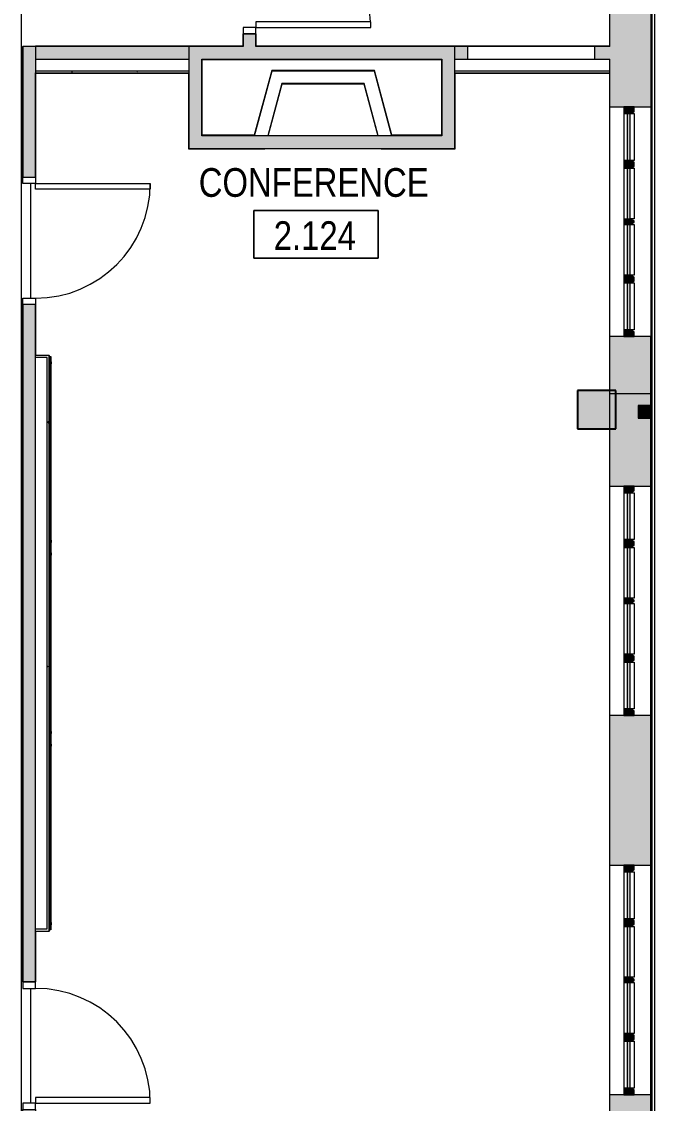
# Model space of a CAD drawing. Header units: inches. Extents: x -3803 to -1421, y -3454 to -210.
# Drawn here: x -3049.8 to -2851.3, y -1634.4 to -1294.8 of the extents above; entities that cross this region are included whole.
import ezdxf

# ---------------------------------------------------------------- set-up
doc = ezdxf.new("R2010")
doc.units = ezdxf.units.IN
doc.header["$MEASUREMENT"] = 0
doc.linetypes.add('Hidden Equipment- BSALS', pattern=[0.0625, 0.03125, -0.03125])
for name, color, linetype, lineweight in [('A-AREA-IDEN', 2, 'Continuous', 9), ('A-DOOR', 31, 'Continuous', 13), ('A-DOOR-FRAM', 31, 'Continuous', 35), ('A-FLOR', 192, 'Continuous', 13), ('A-GENM', 13, 'Continuous', 9), ('A-GLAZ-CURT', 52, 'Continuous', 13), ('A-GLAZ-CWMG', 51, 'Continuous', 13), ('A-WALL', 113, 'Continuous', 13), ('A-WALL-PATT', 111, 'Continuous', 13), ('I-WALL', 2, 'Continuous', 13), ('Q-SPCQ', 91, 'Continuous', 13), ('S-COLS', 52, 'Continuous', 13)]:
    doc.layers.add(name, color=color, linetype=linetype, lineweight=lineweight)
doc.styles.add('Arial Narrow', font='ARIALN.TTF', dxfattribs={"height": 9})
pattern_1 = [(0, (0, 0), (30.72, 7.68), [1.267, -21.773, 1.267, -21.773, -122.88]), (0, (0, 0), (30.72, 7.68), [-46.08, 1.267, -44.813, 1.267, -21.773, -53.76]), (0, (0, 0), (30.72, 7.68), [-115.2, 1.267, -14.093, 1.267, -37.133]), (120, (11.52, 3.84), (-22.011075, 22.7643), [1.267, -21.773, 1.267, -21.773, -122.88]), (120, (11.52, 3.84), (-22.011075, 22.7643), [-46.08, 1.267, -44.813, 1.267, -21.773, -53.76]), (120, (11.52, 3.84), (-22.011075, 22.7643), [-115.2, 1.267, -14.093, 1.267, -37.133]), (240, (15.36, 19.2), (-8.708925, -30.4443), [1.267, -21.773, 1.267, -21.773, -122.88]), (240, (15.36, 19.2), (-8.708925, -30.4443), [-46.08, 1.267, -44.813, 1.267, -21.773, -53.76]), (240, (15.36, 19.2), (-8.708925, -30.4443), [-115.2, 1.267, -14.093, 1.267, -37.133])]

# ---------------------------------------------------------------- blocks, each defined once
blk = doc.blocks.new('15830016-STRUCT_MARTINEZ-MOORE_CENTRAL_v2018_rvt-1-DIMENSION PLAN - LEVEL 2 _579_ - 2__ - CAD')
at = {"layer": 'S-COLS', "lineweight": 5}
blk.add_hatch(color=50, dxfattribs=at).paths.add_polyline_path([(-2863.4, -1422.64), (-2863.4, -1410.64), (-2875.4, -1410.64), (-2875.4, -1422.64), (-2865.07, -1422.64)], flags=0)
at = {"layer": 'S-COLS', "color": 253, "lineweight": 25}
for p, q in [((-2863.4, -1410.64), (-2875.4, -1410.64)), ((-2875.4, -1410.64), (-2875.4, -1422.64)), ((-2863.4, -1422.64), (-2863.4, -1410.64)), ((-2875.4, -1422.64), (-2863.4, -1422.64))]:
    blk.add_line(p, q, dxfattribs=at)
blk = doc.blocks.new('Basic Wall _ Generic - 4_ - ___-3571730-DIMENSION PLAN - LEVEL 2 _579_ - 2__ - CAD')
at = {"layer": 'A-WALL', "lineweight": 20}
for p, q in [((-3045.4, -1302.64), (-3045.4, -1302.52)), ((-2997.29, -1302.52), (-3045.4, -1302.52)), ((-2997.29, -1302.52), (-2997.29, -1302.64))]:
    blk.add_line(p, q, dxfattribs=at)
blk = doc.blocks.new('Basic Wall _ Generic - 4_ - ___-3572134-DIMENSION PLAN - LEVEL 2 _579_ - 2__ - CAD')
at = {"layer": 'A-WALL', "lineweight": 20}
for p, q in [((-3049.52, -1302.64), (-3049.4, -1302.64)), ((-3049.52, -1302.64), (-3049.52, -1343.64)), ((-3049.4, -1343.64), (-3049.52, -1343.64)), ((-3049.52, -1383.64), (-3049.4, -1383.64)), ((-3049.52, -1383.64), (-3049.52, -1422.64)), ((-3049.4, -1422.64), (-3049.52, -1422.64))]:
    blk.add_line(p, q, dxfattribs=at)
blk = doc.blocks.new('Basic Wall _ Generic - 4_ - ___-3571740-DIMENSION PLAN - LEVEL 2 _579_ - 2__ - CAD')
at = {"layer": 'A-WALL', "lineweight": 20}
for p, q in [((-3045.27, -1343.64), (-3045.27, -1310.89)), ((-3045.27, -1343.64), (-3045.4, -1343.64)), ((-3045.4, -1383.64), (-3045.27, -1383.64)), ((-3045.27, -1399.64), (-3045.27, -1383.64))]:
    blk.add_line(p, q, dxfattribs=at)
blk = doc.blocks.new('Basic Wall _ Generic - 4_ - ___-3572136-DIMENSION PLAN - LEVEL 2 _579_ - 2__ - CAD')
at = {"layer": 'A-WALL', "lineweight": 20}
blk.add_line((-2918.02, -1306.77), (-2918.02, -1330.52), dxfattribs=at)
blk = doc.blocks.new('Basic Wall _ Generic - 4_ - ___-3571744-DIMENSION PLAN - LEVEL 2 _579_ - 2__ - CAD')
at = {"layer": 'A-WALL', "lineweight": 20}
for p, q in [((-2913.77, -1302.64), (-2913.77, -1302.52)), ((-2913.77, -1334.77), (-2913.77, -1310.89))]:
    blk.add_line(p, q, dxfattribs=at)
blk = doc.blocks.new('Basic Wall _ Generic - 4_ - ___-3572137-DIMENSION PLAN - LEVEL 2 _579_ - 2__ - CAD')
at = {"layer": 'A-WALL', "lineweight": 20}
blk.add_line((-2933.67, -1330.52), (-2939.12, -1310.16), dxfattribs=at)
blk = doc.blocks.new('Basic Wall _ Generic - 4_ - ___-3571746-DIMENSION PLAN - LEVEL 2 _579_ - 2__ - CAD')
at = {"layer": 'A-WALL', "lineweight": 20}
for p, q in [((-2942.38, -1314.41), (-2938.04, -1330.64)), ((-2936.96, -1334.64), (-2936.93, -1334.77))]:
    blk.add_line(p, q, dxfattribs=at)
blk = doc.blocks.new('Basic Wall _ Generic - 4_ - ___-3572138-DIMENSION PLAN - LEVEL 2 _579_ - 2__ - CAD')
at = {"layer": 'A-WALL', "lineweight": 20}
blk.add_line((-2939.12, -1310.16), (-2971.32, -1310.16), dxfattribs=at)
blk = doc.blocks.new('Basic Wall _ Generic - 4_ - ___-3571748-DIMENSION PLAN - LEVEL 2 _579_ - 2__ - CAD')
at = {"layer": 'A-WALL', "lineweight": 20}
blk.add_line((-2968.05, -1314.41), (-2942.38, -1314.41), dxfattribs=at)
blk = doc.blocks.new('Basic Wall _ Generic - 4_ - ___-3572139-DIMENSION PLAN - LEVEL 2 _579_ - 2__ - CAD')
at = {"layer": 'A-WALL', "lineweight": 20}
blk.add_line((-2993.17, -1330.52), (-2993.17, -1306.77), dxfattribs=at)
blk = doc.blocks.new('Basic Wall _ Generic - 4_ - ___-3571750-DIMENSION PLAN - LEVEL 2 _579_ - 2__ - CAD')
at = {"layer": 'A-WALL', "lineweight": 20}
for p, q in [((-2997.42, -1302.52), (-2997.42, -1302.64)), ((-2997.42, -1310.89), (-2997.42, -1334.77))]:
    blk.add_line(p, q, dxfattribs=at)
blk = doc.blocks.new('Basic Wall _ Generic - 4_ - ___-3572140-DIMENSION PLAN - LEVEL 2 _579_ - 2__ - CAD')
at = {"layer": 'A-WALL', "lineweight": 20}
blk.add_line((-2971.32, -1310.16), (-2976.77, -1330.52), dxfattribs=at)
blk = doc.blocks.new('Basic Wall _ Generic - 4_ - ___-3571752-DIMENSION PLAN - LEVEL 2 _579_ - 2__ - CAD')
at = {"layer": 'A-WALL', "lineweight": 20}
for p, q in [((-2972.4, -1330.64), (-2968.05, -1314.41)), ((-2973.51, -1334.77), (-2973.47, -1334.64))]:
    blk.add_line(p, q, dxfattribs=at)
blk = doc.blocks.new('level 2 - band2 - level 2 - band-474741-DIMENSION PLAN - LEVEL 2 _579_ - 2__ - CAD')
at = {"layer": 'A-WALL', "lineweight": 20}
for p, q in [((-2852.02, -1172.02), (-2852.02, -1782.58)), ((-2851.27, -1172.77), (-2851.27, -2610.52))]:
    blk.add_line(p, q, dxfattribs=at)
blk = doc.blocks.new('System Panel - Winco Glass-383322-DIMENSION PLAN - LEVEL 2 _579_ - 2__ - CAD')
at = {"layer": 'A-GLAZ-CURT', "lineweight": 9}
blk.add_hatch(color=90, dxfattribs=at).paths.add_polyline_path([(-7.359375, 0), (7.359375, 0), (7.359375, 1), (-7.359375, 1)], flags=0)
at = {"layer": 'A-GLAZ-CURT', "lineweight": 20}
for p, q in [((7.359375, 1), (-7.359375, 1)), ((-7.359375, 1), (-7.359375, 0)), ((-7.359375, 0), (7.359375, 0)), ((7.359375, 0), (7.359375, 1))]:
    blk.add_line(p, q, dxfattribs=at)
blk = doc.blocks.new('System Panel - Winco Glass-383323-DIMENSION PLAN - LEVEL 2 _579_ - 2__ - CAD')
at = {"layer": 'A-GLAZ-CURT', "lineweight": 9}
blk.add_hatch(color=90, dxfattribs=at).paths.add_polyline_path([(-7.96875, 0), (7.96875, 0), (7.96875, 1), (-7.96875, 1)], flags=0)
at = {"layer": 'A-GLAZ-CURT', "lineweight": 20}
for p, q in [((7.96875, 1), (-7.96875, 1)), ((-7.96875, 1), (-7.96875, 0)), ((-7.96875, 0), (7.96875, 0)), ((7.96875, 0), (7.96875, 1))]:
    blk.add_line(p, q, dxfattribs=at)
blk = doc.blocks.new('Rectangular Mullion - Winco Accent Full_Right-Large-383381-DIMENSION PLAN - LEVEL 2 _579_ - 2__ - CAD')
at = {"layer": 'A-GLAZ-CWMG', "lineweight": 9}
blk.add_hatch(color=90, dxfattribs=at).paths.add_polyline_path([(0, 1.25), (-1.48, 1.25), (-2.06, 0), (-2.06, -2), (0, -2)], flags=0)
at = {"layer": 'A-GLAZ-CWMG', "lineweight": 20}
for p, q in [((-1.48, 1.25), (-2.06, 0)), ((-2.06, 0), (-2.06, -2)), ((0, 1.25), (-1.48, 1.25)), ((0, -2), (0, 1.25)), ((-2.06, -2), (0, -2))]:
    blk.add_line(p, q, dxfattribs=at)
blk = doc.blocks.new('Rectangular Mullion - Winco Accent Full_Right-Large-383382-DIMENSION PLAN - LEVEL 2 _579_ - 2__ - CAD')
at = {"layer": 'A-GLAZ-CWMG', "lineweight": 9}
for p, q in [((-2860.83, -1680.7), (-2860.83, -1695.42)), ((-2858.83, -1680.7), (-2857.58, -1680.7)), ((-2857.58, -1680.7), (-2857.58, -1695.42)), ((-2857.58, -1695.42), (-2858.83, -1695.42))]:
    blk.add_line(p, q, dxfattribs=at)
blk = doc.blocks.new('Rectangular Mullion - Winco Accent Full_Right-Large-383383-DIMENSION PLAN - LEVEL 2 _579_ - 2__ - CAD')
at = {"layer": 'A-GLAZ-CWMG', "lineweight": 9}
for p, q in [((-2860.83, -1715.48), (-2860.83, -1731.42)), ((-2858.83, -1715.48), (-2857.58, -1715.48)), ((-2857.58, -1715.48), (-2857.58, -1731.42)), ((-2857.58, -1731.42), (-2858.83, -1731.42))]:
    blk.add_line(p, q, dxfattribs=at)
blk = doc.blocks.new('Rectangular Mullion - Winco Accent Full_Left-Large-383384-DIMENSION PLAN - LEVEL 2 _579_ - 2__ - CAD')
at = {"layer": 'A-GLAZ-CWMG', "lineweight": 9}
blk.add_hatch(color=90, dxfattribs=at).paths.add_polyline_path([(-2.06, 0), (-1.48, 1.25), (0, 1.25), (0, -2), (-2.06, -2)], flags=0)
at = {"layer": 'A-GLAZ-CWMG', "lineweight": 20}
for p, q in [((-2.06, 0), (-1.48, 1.25)), ((-2.06, -2), (-2.06, 0)), ((-1.48, 1.25), (0, 1.25)), ((0, 1.25), (0, -2)), ((0, -2), (-2.06, -2))]:
    blk.add_line(p, q, dxfattribs=at)
blk = doc.blocks.new('Rectangular Mullion - Winco Accent Full-Large-383385-DIMENSION PLAN - LEVEL 2 _579_ - 2__ - CAD')
at = {"layer": 'A-GLAZ-CWMG', "lineweight": 9}
blk.add_hatch(color=90, dxfattribs=at).paths.add_polyline_path([(-1.22, 0), (-0.64, 1.25), (0.64, 1.25), (1.22, 0), (1.22, -2), (-1.22, -2)], flags=0)
at = {"layer": 'A-GLAZ-CWMG', "lineweight": 20}
for p, q in [((-1.22, 0), (-0.64, 1.25)), ((-1.22, -2), (-1.22, 0)), ((-0.64, 1.25), (0.64, 1.25)), ((0.64, 1.25), (1.22, 0)), ((1.22, 0), (1.22, -2)), ((1.22, -2), (-1.22, -2))]:
    blk.add_line(p, q, dxfattribs=at)
blk = doc.blocks.new('Rectangular Mullion - Winco Accent Full-383386-DIMENSION PLAN - LEVEL 2 _579_ - 2__ - CAD')
at = {"layer": 'A-GLAZ-CWMG', "lineweight": 9}
blk.add_hatch(color=90, dxfattribs=at).paths.add_polyline_path([(-0.84, 0), (-0.26, 1.25), (0.26, 1.25), (0.84, 0), (0.84, -2), (-0.84, -2)], flags=0)
at = {"layer": 'A-GLAZ-CWMG', "lineweight": 20}
for p, q in [((-0.84, 0), (-0.26, 1.25)), ((-0.84, -2), (-0.84, 0)), ((-0.26, 1.25), (0.26, 1.25)), ((0.26, 1.25), (0.84, 0)), ((0.84, 0), (0.84, -2)), ((0.84, -2), (-0.84, -2))]:
    blk.add_line(p, q, dxfattribs=at)
blk = doc.blocks.new('Basic Wall _ Generic - 4_ - ___-3572204-DIMENSION PLAN - LEVEL 2 _579_ - 2__ - CAD')
at = {"layer": 'A-WALL', "lineweight": 20}
for p, q in [((-2980.4, -1247.04), (-2980.4, -1258.64)), ((-2980.27, -1258.64), (-2980.4, -1258.64)), ((-2980.4, -1298.64), (-2980.27, -1298.64)), ((-2980.4, -1298.64), (-2980.4, -1302.64))]:
    blk.add_line(p, q, dxfattribs=at)
blk = doc.blocks.new('Basic Wall _ Generic - 4_ - ___-3571880-DIMENSION PLAN - LEVEL 2 _579_ - 2__ - CAD')
at = {"layer": 'A-WALL', "lineweight": 20}
for p, q in [((-2976.15, -1258.64), (-2976.15, -1247.04)), ((-2976.15, -1258.64), (-2976.27, -1258.64)), ((-2976.27, -1298.64), (-2976.15, -1298.64)), ((-2976.15, -1302.64), (-2976.15, -1298.64))]:
    blk.add_line(p, q, dxfattribs=at)
blk = doc.blocks.new('Basic Wall _ Generic - 4_ - ___-3571882-DIMENSION PLAN - LEVEL 2 _579_ - 2__ - CAD')
at = {"layer": 'A-WALL', "lineweight": 20}
for p, q in [((-2909.9, -1302.64), (-2909.9, -1302.52)), ((-2869.9, -1302.52), (-2909.9, -1302.52)), ((-2869.9, -1302.52), (-2869.9, -1302.64))]:
    blk.add_line(p, q, dxfattribs=at)
blk = doc.blocks.new('Basic Wall _ Generic - 4_ - ___-3572151-DIMENSION PLAN - LEVEL 2 _579_ - 2__ - CAD')
at = {"layer": 'A-WALL', "lineweight": 20}
for p, q in [((-3049.52, -1422.64), (-3049.4, -1422.64)), ((-3049.52, -1422.64), (-3049.52, -1596.27)), ((-3049.4, -1596.27), (-3049.52, -1596.27)), ((-3049.52, -1636.27), (-3049.4, -1636.27)), ((-3049.52, -1636.27), (-3049.52, -1640.64))]:
    blk.add_line(p, q, dxfattribs=at)
blk = doc.blocks.new('Basic Wall _ Generic - 4_ - ___-3571774-DIMENSION PLAN - LEVEL 2 _579_ - 2__ - CAD')
at = {"layer": 'A-WALL', "lineweight": 20}
for p, q in [((-3045.27, -1596.27), (-3045.27, -1580.27)), ((-3045.27, -1596.27), (-3045.4, -1596.27)), ((-3045.4, -1636.27), (-3045.27, -1636.27)), ((-3045.27, -1640.64), (-3045.27, -1636.27))]:
    blk.add_line(p, q, dxfattribs=at)
blk = doc.blocks.new('Door-A1_4-BSALS - A1_4-36x84-BSALS-3917090-DIMENSION PLAN - LEVEL 2 _579_ - 2__ - CAD')
at = {"layer": 'A-DOOR', "lineweight": 20}
for p, q in [((16.25, 38), (16.25, 2)), ((18, 38), (16.25, 38)), ((18, 2), (18, 38)), ((16.25, 2), (18, 2))]:
    blk.add_line(p, q, dxfattribs=at)
at = {"layer": 'A-DOOR', "lineweight": 9}
blk.add_arc((18, 2), 36, 90, 180, dxfattribs=at)
at = {"layer": 'A-DOOR-FRAM', "lineweight": 20}
for p, q in [((-18, 2), (-20, 2)), ((-20, 2), (-20, -2)), ((-18, -2), (-18, 2)), ((20, 2), (18, 2)), ((18, 2), (18, -2)), ((20, -2), (20, 2)), ((-20, -2), (-18, -2)), ((18, -2), (20, -2))]:
    blk.add_line(p, q, dxfattribs=at)
blk = doc.blocks.new('Door-A1_4-BSALS - A1_4-36x84-BSALS-3442763-DIMENSION PLAN - LEVEL 2 _579_ - 2__ - CAD')
at = {"layer": 'A-DOOR', "lineweight": 20}
for p, q in [((16.25, -2), (18, -2)), ((16.25, -38), (16.25, -2)), ((18, -2), (18, -38)), ((18, -38), (16.25, -38))]:
    blk.add_line(p, q, dxfattribs=at)
at = {"layer": 'A-DOOR', "lineweight": 9}
blk.add_arc((18, -2), 36, 180, 270, dxfattribs=at)
at = {"layer": 'A-DOOR-FRAM', "lineweight": 20}
for p, q in [((-20, -2), (-20, 2)), ((-20, 2), (-18, 2)), ((-18, 2), (-18, -2)), ((18, -2), (18, 2)), ((18, 2), (20, 2)), ((20, 2), (20, -2)), ((-18, -2), (-20, -2)), ((20, -2), (18, -2))]:
    blk.add_line(p, q, dxfattribs=at)
blk = doc.blocks.new('Basic Wall _ Generic - 4_ - ___-3572218-DIMENSION PLAN - LEVEL 2 _579_ - 2__ - CAD')
at = {"layer": 'A-WALL', "lineweight": 20}
for p, q in [((-2976.77, -1330.52), (-2993.17, -1330.52)), ((-2918.02, -1330.52), (-2933.67, -1330.52))]:
    blk.add_line(p, q, dxfattribs=at)
blk = doc.blocks.new('Basic Wall _ Generic - 4_ - ___-3571908-DIMENSION PLAN - LEVEL 2 _579_ - 2__ - CAD')
at = {"layer": 'A-WALL', "lineweight": 20}
for p, q in [((-2997.42, -1334.77), (-2973.51, -1334.77)), ((-2936.93, -1334.77), (-2913.77, -1334.77))]:
    blk.add_line(p, q, dxfattribs=at)
blk = doc.blocks.new('Basic Wall _ A3-4 1_4_-BSALS - ___-3569840-DIMENSION PLAN - LEVEL 2 _579_ - 2__ - CAD')
at = {"layer": 'I-WALL', "lineweight": 20}
blk.add_line((-3045.27, -1311.02), (-2997.42, -1311.02), dxfattribs=at)
blk = doc.blocks.new('Basic Wall _ A3-4 1_4_-BSALS - ___-3569841-DIMENSION PLAN - LEVEL 2 _579_ - 2__ - CAD')
at = {"layer": 'I-WALL', "lineweight": 20}
blk.add_line((-2913.77, -1311.02), (-2865.27, -1311.02), dxfattribs=at)
blk = doc.blocks.new('Basic Wall _ Generic - 4_ - ___-3572225-DIMENSION PLAN - LEVEL 2 _579_ - 2__ - CAD')
at = {"layer": 'A-WALL', "lineweight": 20}
blk.add_line((-2993.17, -1306.77), (-2918.02, -1306.77), dxfattribs=at)
blk = doc.blocks.new('Basic Wall _ Generic - 4_ - ___-3571922-DIMENSION PLAN - LEVEL 2 _579_ - 2__ - CAD')
at = {"layer": 'A-WALL', "lineweight": 20}
for p, q in [((-2980.27, -1302.52), (-2997.42, -1302.52)), ((-2913.77, -1302.52), (-2976.27, -1302.52))]:
    blk.add_line(p, q, dxfattribs=at)
blk = doc.blocks.new('Basic Wall _ Generic - 4_ - ___-3571962-DIMENSION PLAN - LEVEL 2 _579_ - 2__ - CAD')
at = {"layer": 'A-WALL', "lineweight": 20}
for p, q in [((-2913.9, -1302.64), (-2913.9, -1302.52)), ((-2909.9, -1302.52), (-2913.9, -1302.52)), ((-2909.9, -1302.52), (-2909.9, -1302.64)), ((-2869.9, -1302.64), (-2869.9, -1302.52)), ((-2865.27, -1302.52), (-2869.9, -1302.52))]:
    blk.add_line(p, q, dxfattribs=at)
blk = doc.blocks.new('Board-Clarus-Glassboard-Depth-Face-Based - MB1-5_x4_-3275372-DIMENSION PLAN - LEVEL 2 _579_ - 2__ - CAD')
at = {"layer": 'Q-SPCQ', "lineweight": 9}
for p, q in [((-3041.15, -1462.3), (-3041.15, -1461.61)), ((-3041.15, -1461.61), (-3040.9, -1461.61)), ((-3040.9, -1462.3), (-3041.15, -1462.3)), ((-3040.9, -1461.61), (-3040.9, -1459.95)), ((-3040.9, -1459.95), (-3040.65, -1459.95)), ((-3040.9, -1462.3), (-3040.9, -1461.61)), ((-3040.9, -1517.61), (-3040.9, -1462.3)), ((-3040.65, -1459.95), (-3040.65, -1461.61)), ((-3040.65, -1461.61), (-3040.56, -1461.61)), ((-3040.65, -1462.3), (-3040.65, -1461.61)), ((-3040.56, -1462.3), (-3040.65, -1462.3)), ((-3040.65, -1462.3), (-3040.65, -1517.61)), ((-3040.56, -1461.61), (-3040.56, -1462.3)), ((-3040.9, -1518.3), (-3040.9, -1489.61)), ((-3040.65, -1518.3), (-3040.65, -1489.61)), ((-3041.15, -1517.61), (-3040.9, -1517.61)), ((-3041.15, -1518.3), (-3041.15, -1517.61)), ((-3041.15, -1518.3), (-3041.15, -1517.61)), ((-3041.15, -1517.61), (-3040.9, -1517.61)), ((-3040.9, -1517.61), (-3040.9, -1518.3)), ((-3040.65, -1518.3), (-3040.65, -1517.61)), ((-3040.65, -1517.61), (-3040.56, -1517.61)), ((-3040.65, -1517.61), (-3040.56, -1517.61)), ((-3040.56, -1517.61), (-3040.56, -1518.3)), ((-3040.56, -1517.61), (-3040.56, -1518.3)), ((-3040.9, -1518.3), (-3041.15, -1518.3)), ((-3040.9, -1518.3), (-3041.15, -1518.3)), ((-3040.9, -1519.95), (-3040.9, -1518.3)), ((-3040.65, -1519.95), (-3040.9, -1519.95)), ((-3040.56, -1518.3), (-3040.65, -1518.3)), ((-3040.56, -1518.3), (-3040.65, -1518.3)), ((-3040.65, -1518.3), (-3040.65, -1519.95))]:
    blk.add_line(p, q, dxfattribs=at)
at = {"layer": 'Q-SPCQ', "linetype": 'Hidden Equipment- BSALS', "lineweight": 20}
blk.add_line((-3040.65, -1519.95), (-3040.65, -1459.95), dxfattribs=at)
blk = doc.blocks.new('Basic Wall _ A3-4 1_4_-BSALS _Wraps_ - ___-3584223-DIMENSION PLAN - LEVEL 2 _579_ - 2__ - CAD')
at = {"layer": 'I-WALL', "lineweight": 20}
for p, q in [((-3041.15, -1399.64), (-3041.02, -1399.64)), ((-3041.02, -1401.61), (-3041.02, -1399.64)), ((-3041.02, -1457.61), (-3041.02, -1402.3)), ((-3041.02, -1461.61), (-3041.02, -1458.3)), ((-3041.02, -1517.61), (-3041.02, -1462.3)), ((-3041.02, -1521.61), (-3041.02, -1518.3)), ((-3041.02, -1577.61), (-3041.02, -1522.3)), ((-3041.02, -1580.27), (-3041.02, -1578.3)), ((-3041.02, -1580.27), (-3041.15, -1580.27))]:
    blk.add_line(p, q, dxfattribs=at)
blk = doc.blocks.new('Door-A1_1-BSALS1 - A1_1-36x84-BSALS-3946392-DIMENSION PLAN - LEVEL 2 _579_ - 2__ - CAD')
at = {"layer": 'A-DOOR', "lineweight": 20}
for p, q in [((16.25, 38), (16.25, 2)), ((18, 38), (16.25, 38)), ((18, 2), (18, 38)), ((16.25, 2), (18, 2))]:
    blk.add_line(p, q, dxfattribs=at)
at = {"layer": 'A-DOOR', "lineweight": 9}
blk.add_arc((18, 2.04), 36, 92.786, 180.068, dxfattribs=at)
at = {"layer": 'A-DOOR-FRAM', "lineweight": 20}
for p, q in [((-18, 2), (-20, 2)), ((-20, 2), (-20, -2)), ((-18, -2), (-18, 2)), ((20, 2), (18, 2)), ((18, 2), (18, -2)), ((20, -2), (20, 2)), ((-20, -2), (-18, -2)), ((18, -2), (20, -2))]:
    blk.add_line(p, q, dxfattribs=at)
blk = doc.blocks.new('Down Spouts3 - Down Spouts-4005655-DIMENSION PLAN - LEVEL 2 _579_ - 2__ - CAD')
at = {"layer": 'A-GENM'}
blk.add_hatch(color=90, dxfattribs=at).paths.add_polyline_path([(-2852.4, -1419.33), (-2852.4, -1415.33), (-2856.4, -1415.33), (-2856.4, -1419.33)], flags=0)
for p, q in [((-2852.4, -1415.33), (-2856.4, -1415.33)), ((-2856.4, -1415.33), (-2856.4, -1419.33)), ((-2852.4, -1419.33), (-2852.4, -1415.33)), ((-2856.4, -1419.33), (-2852.4, -1419.33))]:
    blk.add_line(p, q, dxfattribs=at)
blk = doc.blocks.new('Room Tag- BSALS - Room Tag-28050-DIMENSION PLAN - LEVEL 2 _579_ - 2__ - CAD')
at = {"layer": 'A-AREA-IDEN'}
for p, q in [((-0.203125, -0.171875), (-0.203125, -0.015625)), ((-0.203125, -0.015625), (0.203125, -0.015625)), ((0.203125, -0.015625), (-0.203125, -0.015625)), ((-0.203125, -0.015625), (-0.203125, -0.171875)), ((0.203125, -0.015625), (0.203125, -0.171875)), ((0.203125, -0.171875), (0.203125, -0.015625)), ((0.203125, -0.171875), (-0.203125, -0.171875)), ((-0.203125, -0.171875), (0.203125, -0.171875))]:
    blk.add_line(p, q, dxfattribs=at)

msp = doc.modelspace()

# ---------------------------------------------------------------- hatches: boundary and pattern name
at = {"layer": 'A-WALL-PATT', "lineweight": 20}
h = msp.add_hatch(color=10, dxfattribs=at)
h.paths.add_polyline_path([(-2852.4, -1411.64), (-2852.4, -1393.64), (-2865.27, -1393.64), (-2865.27, -1411.64), (-2865.07, -1411.64)], flags=0)
h.paths.add_polyline_path([(-2865.07, -1321.64), (-2852.4, -1321.64), (-2852.4, -1273.64), (-2865.27, -1273.64), (-2865.27, -1321.64)], flags=0)
h.paths.add_polyline_path([(-2852.4, -1201.64), (-2852.4, -1171.64), (-2865.27, -1171.64), (-2865.27, -1201.64), (-2865.07, -1201.64)], flags=0)
at = {"layer": 'A-WALL-PATT', "lineweight": 5}
h = msp.add_hatch(color=50, dxfattribs=at)
h.paths.add_polyline_path([(-2980.27, -1302.64), (-2976.27, -1302.64), (-2976.27, -1298.64), (-2980.27, -1298.64)], flags=0)
h.paths.add_polyline_path([(-2976.27, -1258.64), (-2976.27, -1247.04), (-2980.27, -1247.04), (-2980.27, -1258.64)], flags=0)
h = msp.add_hatch(color=50, dxfattribs=at)
h.paths.add_polyline_path([(-3045.4, -1422.64), (-3045.4, -1383.64), (-3049.4, -1383.64), (-3049.4, -1422.64)], flags=0)
h.paths.add_polyline_path([(-3045.4, -1343.64), (-3045.4, -1302.64), (-3049.4, -1302.64), (-3049.4, -1343.64)], flags=0)
for points in [[(-3045.4, -1306.64), (-2997.29, -1306.64), (-2997.29, -1302.64), (-3045.4, -1302.64)], [(-2997.29, -1334.64), (-2993.29, -1330.64), (-2993.29, -1302.64), (-2997.29, -1302.64), (-2997.29, -1308.74)], [(-2913.9, -1306.64), (-2913.9, -1302.64), (-2993.29, -1302.64), (-2993.29, -1306.64), (-2917.9, -1306.64)], [(-2913.9, -1334.64), (-2913.9, -1306.64), (-2917.9, -1306.64), (-2917.9, -1330.64)], [(-2913.9, -1334.64), (-2917.9, -1330.64), (-2993.29, -1330.64), (-2997.29, -1334.64), (-2946.5, -1334.64)]]:
    msp.add_hatch(color=50, dxfattribs=at).paths.add_polyline_path(points, flags=0)
h = msp.add_hatch(color=50, dxfattribs=at)
h.paths.add_polyline_path([(-2869.9, -1306.64), (-2865.27, -1306.64), (-2865.27, -1302.64), (-2869.9, -1302.64)], flags=0)
h.paths.add_polyline_path([(-2909.9, -1306.64), (-2909.9, -1302.64), (-2913.9, -1302.64), (-2913.9, -1306.64)], flags=0)
at = {"layer": 'A-WALL-PATT', "lineweight": 9}
h = msp.add_hatch(dxfattribs=at)
h.set_pattern_fill('FP_2', color=256, style=0, pattern_type=2)
h.set_pattern_definition(pattern_1)
h.paths.add_polyline_path([(-2997.29, -1310.89), (-2997.29, -1310.27), (-3045.4, -1310.27), (-3045.4, -1310.89), (-3027.94, -1310.89)], flags=0)
h = msp.add_hatch(dxfattribs=at)
h.set_pattern_fill('FP_2', color=256, style=0, pattern_type=2)
h.set_pattern_definition(pattern_1)
h.paths.add_polyline_path([(-3041.15, -1580.27), (-3041.15, -1399.64), (-3045.4, -1399.64), (-3045.4, -1400.27), (-3041.77, -1400.27), (-3041.77, -1579.64), (-3045.4, -1579.64), (-3045.4, -1580.27), (-3041.77, -1580.27)], flags=0)
at = {"layer": 'A-WALL-PATT', "lineweight": 20}
h = msp.add_hatch(color=10, dxfattribs=at)
h.paths.add_polyline_path([(-2865.27, -1758.27), (-2852.4, -1758.27), (-2852.4, -1750.64), (-2865.27, -1750.64)], flags=0)
h.paths.add_polyline_path([(-2865.27, -1678.64), (-2852.4, -1678.64), (-2852.4, -1631.64), (-2865.27, -1631.64)], flags=0)
h.paths.add_polyline_path([(-2865.27, -1559.64), (-2852.4, -1559.64), (-2852.4, -1512.64), (-2865.27, -1512.64)], flags=0)
h.paths.add_polyline_path([(-2852.4, -1440.64), (-2852.4, -1411.64), (-2865.27, -1411.64), (-2865.27, -1440.64), (-2865.07, -1440.64)], flags=0)
at = {"layer": 'A-WALL-PATT', "lineweight": 5}
h = msp.add_hatch(color=50, dxfattribs=at)
h.paths.add_polyline_path([(-3045.4, -1640.64), (-3045.4, -1636.27), (-3049.4, -1636.27), (-3049.4, -1640.64)], flags=0)
h.paths.add_polyline_path([(-3049.4, -1596.27), (-3045.4, -1596.27), (-3045.4, -1422.64), (-3049.4, -1422.64), (-3049.4, -1546.5)], flags=0)

# ---------------------------------------------------------------- linework, layer by layer
at = {"layer": 'A-FLOR', "lineweight": 20}
for p, q in [((-3049.77, -1753.64), (-3049.77, -1166.64)), ((-3046.96, -1345.64), (-3046.96, -1381.64)), ((-3046.96, -1598.27), (-3046.96, -1634.27))]:
    msp.add_line(p, q, dxfattribs=at)
at = {"layer": 'A-WALL', "lineweight": 20}
for p, q in [((-2865.27, -1302.64), (-2865.27, -1166.64)), ((-2852.4, -1171.64), (-2852.4, -1393.64)), ((-2980.27, -1298.64), (-2980.27, -1302.64)), ((-2976.27, -1298.64), (-2980.27, -1298.64)), ((-2976.27, -1302.64), (-2976.27, -1298.64)), ((-2980.27, -1302.64), (-3049.4, -1302.64)), ((-3049.4, -1302.64), (-3049.4, -1343.64)), ((-3045.4, -1302.64), (-3045.4, -1306.64)), ((-2997.29, -1302.64), (-2997.29, -1334.64)), ((-2865.27, -1302.64), (-2976.27, -1302.64)), ((-2913.9, -1334.64), (-2913.9, -1302.64)), ((-2909.9, -1302.64), (-2909.9, -1306.64)), ((-2869.9, -1306.64), (-2869.9, -1302.64)), ((-3045.4, -1306.64), (-2997.29, -1306.64)), ((-2993.29, -1330.64), (-2993.29, -1306.64)), ((-2993.29, -1306.64), (-2917.9, -1306.64)), ((-2917.9, -1306.64), (-2917.9, -1330.64)), ((-2913.9, -1306.64), (-2865.27, -1306.64)), ((-2865.27, -1678.64), (-2865.27, -1306.64)), ((-2976.67, -1330.64), (-2971.22, -1310.29)), ((-2971.22, -1310.29), (-2939.22, -1310.29)), ((-2939.22, -1310.29), (-2933.77, -1330.64)), ((-3045.4, -1343.64), (-3045.4, -1310.89)), ((-2968.15, -1314.29), (-2972.53, -1330.64)), ((-2942.29, -1314.29), (-2968.15, -1314.29)), ((-2937.91, -1330.64), (-2942.29, -1314.29)), ((-2865.27, -1321.64), (-2852.4, -1321.64)), ((-2917.9, -1330.64), (-2993.29, -1330.64)), ((-2997.29, -1334.64), (-2913.9, -1334.64)), ((-3049.4, -1343.64), (-3045.4, -1343.64)), ((-3045.4, -1383.64), (-3049.4, -1383.64)), ((-3049.4, -1383.64), (-3049.4, -1596.27)), ((-3045.4, -1596.27), (-3045.4, -1383.64)), ((-2852.4, -1393.64), (-2865.27, -1393.64)), ((-2852.4, -1788.7), (-2852.4, -1393.64)), ((-2852.4, -1411.64), (-2865.27, -1411.64)), ((-2865.27, -1440.64), (-2852.4, -1440.64)), ((-2852.4, -1512.64), (-2865.27, -1512.64)), ((-2865.27, -1559.64), (-2852.4, -1559.64)), ((-3049.4, -1596.27), (-3045.4, -1596.27)), ((-2852.4, -1631.64), (-2865.27, -1631.64))]:
    msp.add_line(p, q, dxfattribs=at)
at = {"layer": 'A-WALL'}
for p, q in [((-3045.4, -1306.64), (-3045.4, -1310.89)), ((-3045.4, -1310.27), (-2997.29, -1310.27)), ((-2913.9, -1310.27), (-2865.27, -1310.27)), ((-3041.77, -1400.27), (-3045.4, -1400.27)), ((-3041.77, -1579.64), (-3041.77, -1400.27)), ((-3045.4, -1579.64), (-3041.77, -1579.64))]:
    msp.add_line(p, q, dxfattribs=at)
at = {"layer": 'I-WALL', "lineweight": 20}
for p, q in [((-2865.27, -1310.89), (-2865.27, -1306.64)), ((-3045.4, -1310.89), (-2997.29, -1310.89)), ((-2913.9, -1310.89), (-2865.27, -1310.89)), ((-3041.15, -1399.64), (-3045.4, -1399.64)), ((-3041.15, -1401.61), (-3041.15, -1399.64)), ((-3041.15, -1457.61), (-3041.15, -1402.3)), ((-3041.15, -1461.61), (-3041.15, -1458.3)), ((-3041.15, -1517.61), (-3041.15, -1462.3)), ((-3041.15, -1521.61), (-3041.15, -1518.3)), ((-3041.15, -1577.61), (-3041.15, -1522.3)), ((-3041.15, -1580.27), (-3041.15, -1578.3)), ((-3045.4, -1580.27), (-3041.15, -1580.27))]:
    msp.add_line(p, q, dxfattribs=at)

# ---------------------------------------------------------------- block references
at = {"lineweight": 5}
msp.add_blockref('15830016-STRUCT_MARTINEZ-MOORE_CENTRAL_v2018_rvt-1-DIMENSION PLAN - LEVEL 2 _579_ - 2__ - CAD', (0, 0), dxfattribs=at)
at = {"layer": 'A-AREA-IDEN', "xscale": 95.99999999999994, "yscale": 95.99999999999994, "zscale": 95.99999999999994}
msp.add_blockref('Room Tag- BSALS - Room Tag-28050-DIMENSION PLAN - LEVEL 2 _579_ - 2__ - CAD', (-2957.47, -1352.64), dxfattribs=at)
at = {"layer": 'A-DOOR', "lineweight": 20}
for name, p, rotation in [('Door-A1_1-BSALS1 - A1_1-36x84-BSALS-3946392-DIMENSION PLAN - LEVEL 2 _579_ - 2__ - CAD', (-2978.27, -1278.64), 270.0000000000001), ('Door-A1_4-BSALS - A1_4-36x84-BSALS-3442763-DIMENSION PLAN - LEVEL 2 _579_ - 2__ - CAD', (-3047.4, -1363.64), 90.0000000000001), ('Door-A1_4-BSALS - A1_4-36x84-BSALS-3917090-DIMENSION PLAN - LEVEL 2 _579_ - 2__ - CAD', (-3047.4, -1616.27), 270.0000000000001)]:
    msp.add_blockref(name, p, dxfattribs=dict(at, rotation=rotation))
at = {"layer": 'A-GENM'}
msp.add_blockref('Down Spouts3 - Down Spouts-4005655-DIMENSION PLAN - LEVEL 2 _579_ - 2__ - CAD', (0, 0), dxfattribs=at)
at = {"layer": 'A-GLAZ-CURT', "lineweight": 9, "rotation": 89.99999999997911}
for name, p in [('System Panel - Winco Glass-383322-DIMENSION PLAN - LEVEL 2 _579_ - 2__ - CAD', (-2858.83, -1331.06)), ('System Panel - Winco Glass-383323-DIMENSION PLAN - LEVEL 2 _579_ - 2__ - CAD', (-2858.83, -1348.83)), ('System Panel - Winco Glass-383323-DIMENSION PLAN - LEVEL 2 _579_ - 2__ - CAD', (-2858.83, -1366.45)), ('System Panel - Winco Glass-383322-DIMENSION PLAN - LEVEL 2 _579_ - 2__ - CAD', (-2858.83, -1384.22)), ('System Panel - Winco Glass-383322-DIMENSION PLAN - LEVEL 2 _579_ - 2__ - CAD', (-2858.83, -1450.06)), ('System Panel - Winco Glass-383323-DIMENSION PLAN - LEVEL 2 _579_ - 2__ - CAD', (-2858.83, -1467.83)), ('System Panel - Winco Glass-383323-DIMENSION PLAN - LEVEL 2 _579_ - 2__ - CAD', (-2858.83, -1485.45)), ('System Panel - Winco Glass-383322-DIMENSION PLAN - LEVEL 2 _579_ - 2__ - CAD', (-2858.83, -1503.22)), ('System Panel - Winco Glass-383322-DIMENSION PLAN - LEVEL 2 _579_ - 2__ - CAD', (-2858.83, -1569.06)), ('System Panel - Winco Glass-383323-DIMENSION PLAN - LEVEL 2 _579_ - 2__ - CAD', (-2858.83, -1586.83)), ('System Panel - Winco Glass-383323-DIMENSION PLAN - LEVEL 2 _579_ - 2__ - CAD', (-2858.83, -1604.45)), ('System Panel - Winco Glass-383322-DIMENSION PLAN - LEVEL 2 _579_ - 2__ - CAD', (-2858.83, -1622.22))]:
    msp.add_blockref(name, p, dxfattribs=at)
at = {"layer": 'A-GLAZ-CWMG', "lineweight": 9, "extrusion": (0, 0, -1), "rotation": 90.00000000002093}
for name, p in [('Rectangular Mullion - Winco Accent Full_Left-Large-383384-DIMENSION PLAN - LEVEL 2 _579_ - 2__ - CAD', (2858.83, -1321.64)), ('Rectangular Mullion - Winco Accent Full-Large-383385-DIMENSION PLAN - LEVEL 2 _579_ - 2__ - CAD', (2858.83, -1339.64)), ('Rectangular Mullion - Winco Accent Full-383386-DIMENSION PLAN - LEVEL 2 _579_ - 2__ - CAD', (2858.83, -1357.64)), ('Rectangular Mullion - Winco Accent Full-Large-383385-DIMENSION PLAN - LEVEL 2 _579_ - 2__ - CAD', (2858.83, -1375.64)), ('Rectangular Mullion - Winco Accent Full_Left-Large-383384-DIMENSION PLAN - LEVEL 2 _579_ - 2__ - CAD', (2858.83, -1440.64)), ('Rectangular Mullion - Winco Accent Full-Large-383385-DIMENSION PLAN - LEVEL 2 _579_ - 2__ - CAD', (2858.83, -1458.64)), ('Rectangular Mullion - Winco Accent Full-383386-DIMENSION PLAN - LEVEL 2 _579_ - 2__ - CAD', (2858.83, -1476.64)), ('Rectangular Mullion - Winco Accent Full-Large-383385-DIMENSION PLAN - LEVEL 2 _579_ - 2__ - CAD', (2858.83, -1494.64)), ('Rectangular Mullion - Winco Accent Full_Left-Large-383384-DIMENSION PLAN - LEVEL 2 _579_ - 2__ - CAD', (2858.83, -1559.64)), ('Rectangular Mullion - Winco Accent Full-Large-383385-DIMENSION PLAN - LEVEL 2 _579_ - 2__ - CAD', (2858.83, -1577.64)), ('Rectangular Mullion - Winco Accent Full-383386-DIMENSION PLAN - LEVEL 2 _579_ - 2__ - CAD', (2858.83, -1595.64)), ('Rectangular Mullion - Winco Accent Full-Large-383385-DIMENSION PLAN - LEVEL 2 _579_ - 2__ - CAD', (2858.83, -1613.64))]:
    msp.add_blockref(name, p, dxfattribs=at)
at = {"layer": 'A-GLAZ-CWMG', "lineweight": 9}
for name, p in [('Rectangular Mullion - Winco Accent Full_Right-Large-383382-DIMENSION PLAN - LEVEL 2 _579_ - 2__ - CAD', (0, 357)), ('Rectangular Mullion - Winco Accent Full_Right-Large-383383-DIMENSION PLAN - LEVEL 2 _579_ - 2__ - CAD', (0, 374.63)), ('Rectangular Mullion - Winco Accent Full_Right-Large-383383-DIMENSION PLAN - LEVEL 2 _579_ - 2__ - CAD', (0, 357)), ('Rectangular Mullion - Winco Accent Full_Right-Large-383382-DIMENSION PLAN - LEVEL 2 _579_ - 2__ - CAD', (0, 303.84)), ('Rectangular Mullion - Winco Accent Full_Right-Large-383382-DIMENSION PLAN - LEVEL 2 _579_ - 2__ - CAD', (0, 238)), ('Rectangular Mullion - Winco Accent Full_Right-Large-383383-DIMENSION PLAN - LEVEL 2 _579_ - 2__ - CAD', (0, 255.63)), ('Rectangular Mullion - Winco Accent Full_Right-Large-383383-DIMENSION PLAN - LEVEL 2 _579_ - 2__ - CAD', (0, 238)), ('Rectangular Mullion - Winco Accent Full_Right-Large-383382-DIMENSION PLAN - LEVEL 2 _579_ - 2__ - CAD', (0, 184.84)), ('Rectangular Mullion - Winco Accent Full_Right-Large-383382-DIMENSION PLAN - LEVEL 2 _579_ - 2__ - CAD', (0, 119)), ('Rectangular Mullion - Winco Accent Full_Right-Large-383383-DIMENSION PLAN - LEVEL 2 _579_ - 2__ - CAD', (0, 136.63)), ('Rectangular Mullion - Winco Accent Full_Right-Large-383383-DIMENSION PLAN - LEVEL 2 _579_ - 2__ - CAD', (0, 119)), ('Rectangular Mullion - Winco Accent Full_Right-Large-383382-DIMENSION PLAN - LEVEL 2 _579_ - 2__ - CAD', (0, 65.84))]:
    msp.add_blockref(name, p, dxfattribs=at)
at = {"layer": 'A-GLAZ-CWMG', "lineweight": 9, "rotation": 269.9999999999791}
for p in [(-2858.83, -1393.64), (-2858.83, -1512.64), (-2858.83, -1631.64)]:
    msp.add_blockref('Rectangular Mullion - Winco Accent Full_Right-Large-383381-DIMENSION PLAN - LEVEL 2 _579_ - 2__ - CAD', p, dxfattribs=at)
at = {"layer": 'A-WALL', "lineweight": 20}
for name in ['level 2 - band2 - level 2 - band-474741-DIMENSION PLAN - LEVEL 2 _579_ - 2__ - CAD', 'Basic Wall _ Generic - 4_ - ___-3572204-DIMENSION PLAN - LEVEL 2 _579_ - 2__ - CAD', 'Basic Wall _ Generic - 4_ - ___-3571880-DIMENSION PLAN - LEVEL 2 _579_ - 2__ - CAD', 'Basic Wall _ Generic - 4_ - ___-3572134-DIMENSION PLAN - LEVEL 2 _579_ - 2__ - CAD', 'Basic Wall _ Generic - 4_ - ___-3571730-DIMENSION PLAN - LEVEL 2 _579_ - 2__ - CAD', 'Basic Wall _ Generic - 4_ - ___-3571750-DIMENSION PLAN - LEVEL 2 _579_ - 2__ - CAD', 'Basic Wall _ Generic - 4_ - ___-3571922-DIMENSION PLAN - LEVEL 2 _579_ - 2__ - CAD', 'Basic Wall _ Generic - 4_ - ___-3571962-DIMENSION PLAN - LEVEL 2 _579_ - 2__ - CAD', 'Basic Wall _ Generic - 4_ - ___-3571744-DIMENSION PLAN - LEVEL 2 _579_ - 2__ - CAD', 'Basic Wall _ Generic - 4_ - ___-3571882-DIMENSION PLAN - LEVEL 2 _579_ - 2__ - CAD', 'Basic Wall _ Generic - 4_ - ___-3572139-DIMENSION PLAN - LEVEL 2 _579_ - 2__ - CAD', 'Basic Wall _ Generic - 4_ - ___-3572225-DIMENSION PLAN - LEVEL 2 _579_ - 2__ - CAD', 'Basic Wall _ Generic - 4_ - ___-3572136-DIMENSION PLAN - LEVEL 2 _579_ - 2__ - CAD', 'Basic Wall _ Generic - 4_ - ___-3572140-DIMENSION PLAN - LEVEL 2 _579_ - 2__ - CAD', 'Basic Wall _ Generic - 4_ - ___-3572138-DIMENSION PLAN - LEVEL 2 _579_ - 2__ - CAD', 'Basic Wall _ Generic - 4_ - ___-3572137-DIMENSION PLAN - LEVEL 2 _579_ - 2__ - CAD', 'Basic Wall _ Generic - 4_ - ___-3571740-DIMENSION PLAN - LEVEL 2 _579_ - 2__ - CAD', 'Basic Wall _ Generic - 4_ - ___-3571752-DIMENSION PLAN - LEVEL 2 _579_ - 2__ - CAD', 'Basic Wall _ Generic - 4_ - ___-3571748-DIMENSION PLAN - LEVEL 2 _579_ - 2__ - CAD', 'Basic Wall _ Generic - 4_ - ___-3571746-DIMENSION PLAN - LEVEL 2 _579_ - 2__ - CAD', 'Basic Wall _ Generic - 4_ - ___-3572218-DIMENSION PLAN - LEVEL 2 _579_ - 2__ - CAD', 'Basic Wall _ Generic - 4_ - ___-3571908-DIMENSION PLAN - LEVEL 2 _579_ - 2__ - CAD', 'Basic Wall _ Generic - 4_ - ___-3572151-DIMENSION PLAN - LEVEL 2 _579_ - 2__ - CAD', 'Basic Wall _ Generic - 4_ - ___-3571774-DIMENSION PLAN - LEVEL 2 _579_ - 2__ - CAD']:
    msp.add_blockref(name, (0, 0), dxfattribs=at)
at = {"layer": 'I-WALL', "lineweight": 20}
for name in ['Basic Wall _ A3-4 1_4_-BSALS - ___-3569840-DIMENSION PLAN - LEVEL 2 _579_ - 2__ - CAD', 'Basic Wall _ A3-4 1_4_-BSALS - ___-3569841-DIMENSION PLAN - LEVEL 2 _579_ - 2__ - CAD', 'Basic Wall _ A3-4 1_4_-BSALS _Wraps_ - ___-3584223-DIMENSION PLAN - LEVEL 2 _579_ - 2__ - CAD']:
    msp.add_blockref(name, (0, 0), dxfattribs=at)
at = {"layer": 'Q-SPCQ', "linetype": 'Hidden Equipment- BSALS', "lineweight": 20}
for p in [(0, 60), (0, 0), (0, -60)]:
    msp.add_blockref('Board-Clarus-Glassboard-Depth-Face-Based - MB1-5_x4_-3275372-DIMENSION PLAN - LEVEL 2 _579_ - 2__ - CAD', p, dxfattribs=at)

# ---------------------------------------------------------------- texts
at = {"layer": 'A-AREA-IDEN', "char_height": 9, "attachment_point": 1, "style": 'Arial Narrow'}
for s, insert, width in [('CONFERENCE', (-2994.21, -1340.83), 88.779), ('2.124', (-2970.69, -1357.5), 31.512)]:
    msp.add_mtext(s, dxfattribs=dict(at, insert=insert, width=width))

doc.saveas('drawing.dxf')
